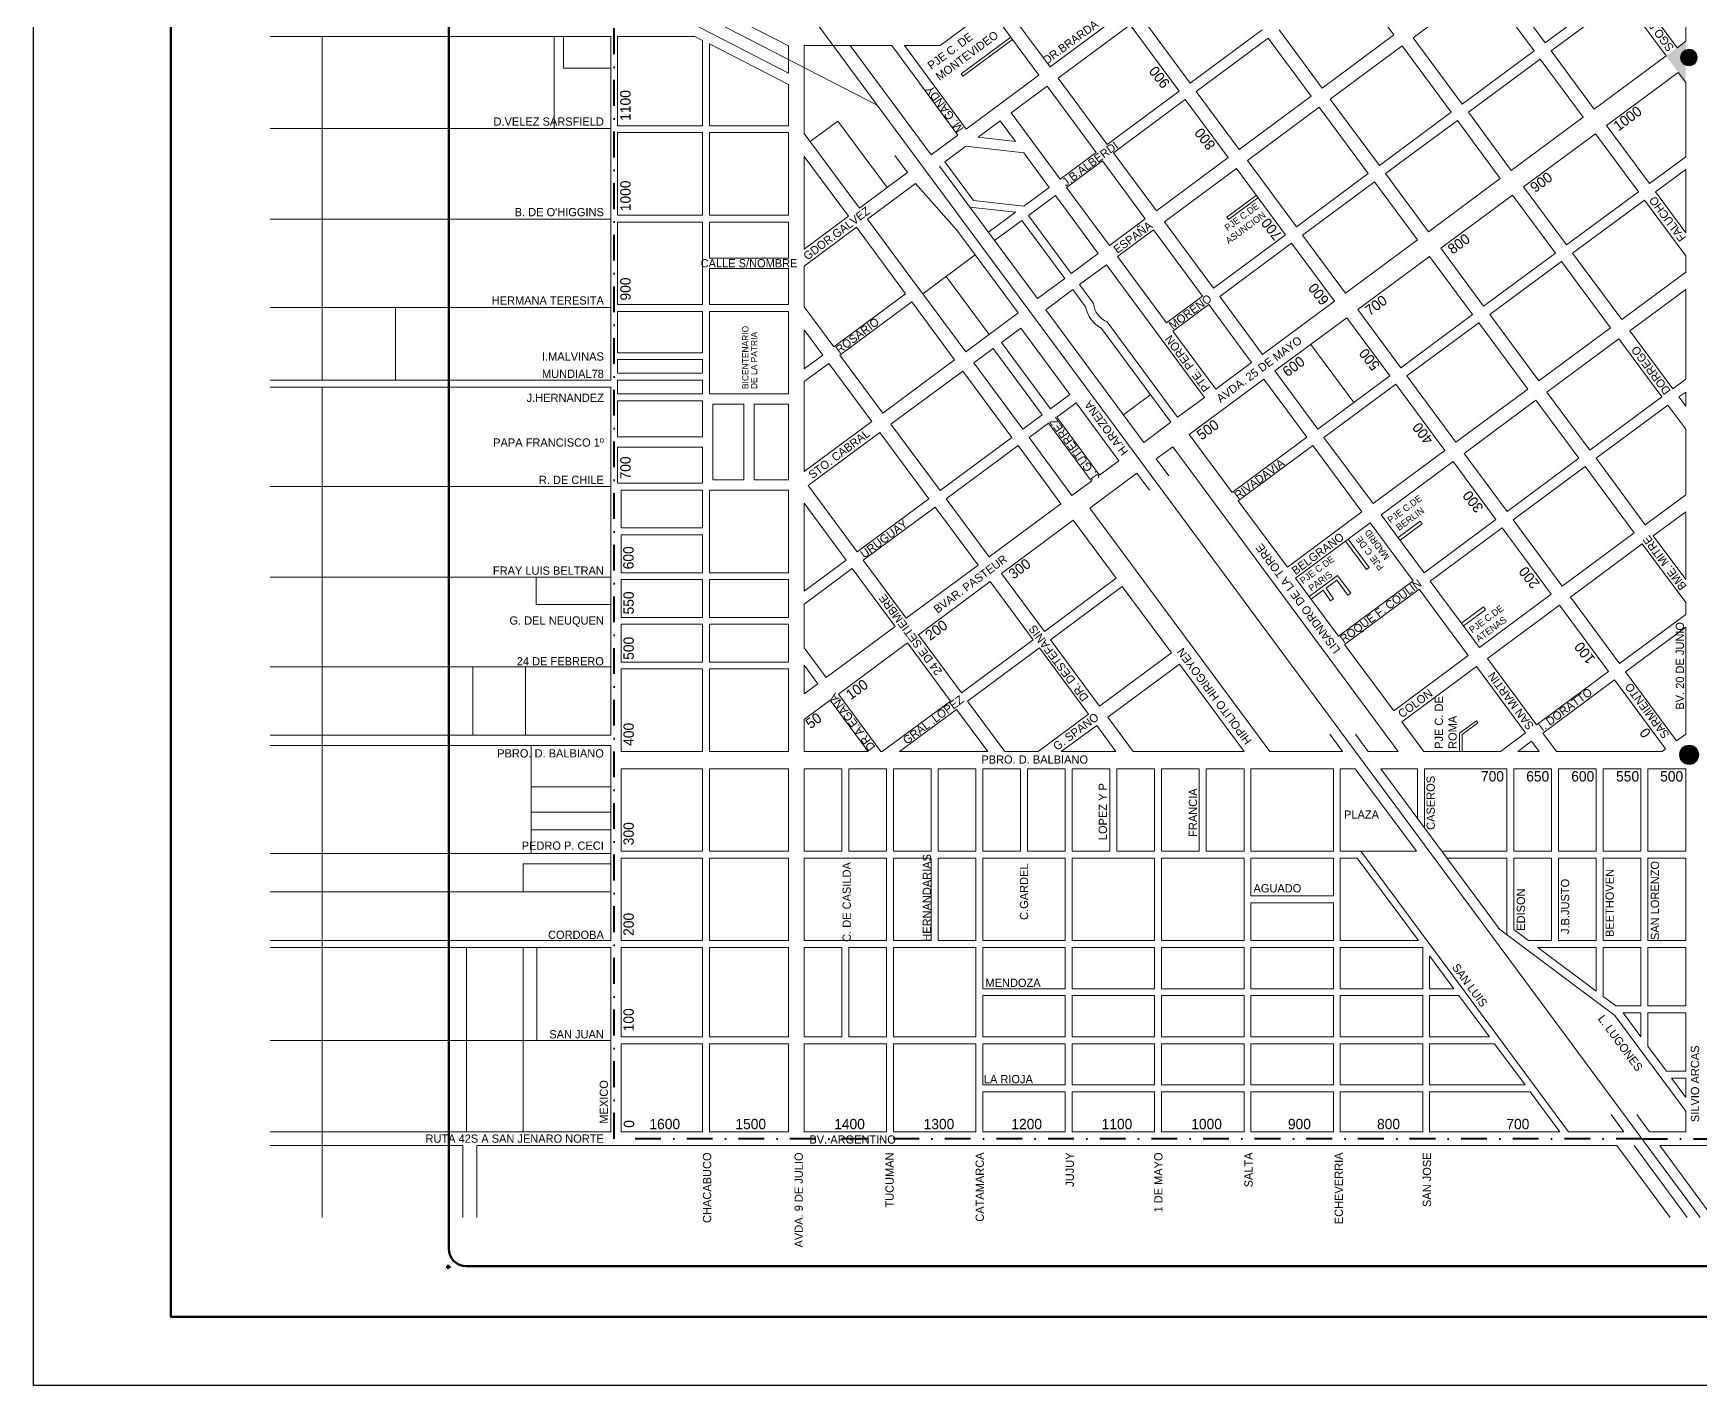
# Model space of a CAD drawing. Extents: x -88 to 6599, y -788 to 3582.
# Drawn here: x -88 to 2337, y -788 to 1178 of the extents above; entities that cross this region are included whole.
import ezdxf
from ezdxf.enums import TextEntityAlignment as Align

# ---------------------------------------------------------------- set-up
doc = ezdxf.new("R2010")
doc.units = 0
doc.header["$LTSCALE"] = 15
doc.header["$MEASUREMENT"] = 0
doc.header["$PDMODE"] = 2
doc.header["$PDSIZE"] = 3
doc.linetypes.add('DASHDOT', pattern=[1, 0.5, -0.25, 0, -0.25])
for name, color, linetype, lineweight in [('Calles Altura', 5, 'CONTINUOUS', 5), ('Calles Nombres', 7, 'CONTINUOUS', 5), ('Ferrocarril', 2, 'TRACKS', 9), ('Limite PLANTA URBANA', 4, 'DASHDOT', 40), ('MANZANAS para imprimir', 7, 'CONTINUOUS', 20), ('ROTULO', 7, 'CONTINUOUS', 60)]:
    doc.layers.add(name, color=color, linetype=linetype, lineweight=lineweight)
doc.styles.add('TEXTO', font='Abel-Regular.ttf')
doc.linetypes.add('TRACKS', pattern='A,0.15,[130,ltypeshp.shx,S=0.25,R=0,X=0,Y=0],0.15', length=0.3)

msp = doc.modelspace()

# ---------------------------------------------------------------- hatches: boundary and pattern name
at = {"layer": 'MANZANAS para imprimir'}
h = msp.add_hatch(color=0, dxfattribs=at)
edge = h.paths.add_edge_path(flags=17)
edge.add_arc((2319.9, 1142.6), 12, 0, 360)
edge = h.paths.add_edge_path()
edge.add_line((2315.2, 1166.3), (2315.2, 1153.7))
edge.add_line((2286.6, 1145.1), (2315.2, 1166.3))
edge.add_line((2315.2, 1106.5), (2286.6, 1145.1))
edge.add_line((2315.2, 1131.5), (2315.2, 1106.5))
edge.add_arc((2319.9, 1142.6), 12, 0, 360)
h = msp.add_hatch(color=0, dxfattribs=at)
h.paths.add_polyline_path([(2327.7, 1151.8, 0.09327), (2323.8, 1154), (2307.9, 1142.2, 0.626778), (2327.7, 1133.4)])
h.paths.add_polyline_path([(2323.8, 1154, 0.515125), (2307.9, 1142.6, 0.008799), (2307.9, 1142.2)])
h.paths.add_polyline_path([(2327.7, 1151.8), (2327.7, 1133.4, 0.220181), (2331.9, 1142.6, 0.220181)])
h = msp.add_hatch(color=0, dxfattribs=at)
h.paths.add_polyline_path([(2327.7, 121.1), (2327.7, 140.6, 0.591501), (2306.2, 128.8, 0.145882), (2308.5, 121.1)])
h.paths.add_polyline_path([(2334.2, 128.8, 0.256676), (2327.7, 140.6), (2327.7, 121.1), (2308.5, 121.1, 0.745381)])

# ---------------------------------------------------------------- linework, layer by layer
at = {"layer": 'Ferrocarril'}
for p, q in [((256.4, 2271), (1139.3, 1073.5)), ((1139.3, 1073.5), (264.4, 1523.5)), ((1139.3, 1073.5), (2336.2, -544))]:
    msp.add_line(p, q, dxfattribs=at)
at = {"layer": 'Limite PLANTA URBANA', "ltscale": 5}
for p, q in [((756.7, -429.4), (756.7, 1270.3)), ((2251.5, -429.4), (756.7, -429.4)), ((2251.5, -429.4), (2972.6, -429.4))]:
    msp.add_line(p, q, dxfattribs=at)
at = {"layer": 'MANZANAS para imprimir', "color": 0}
for p, q in [((1010.4, 1159.5), (256.4, 1547.2)), ((1010.4, 1120.1), (256.4, 1507.9)), ((2315.2, 1166.3), (2315.2, 1296.9)), ((1890.9, 1175.7), (1828.4, 1260.1)), ((1918.9, 1171.5), (2023.3, 1248.8)), ((2094.7, 1152.3), (2023.3, 1248.8)), ((2110.8, 1164.2), (2039.4, 1260.7)), ((2110.8, 1164.2), (2215.3, 1241.6)), ((2302.7, 1157), (2240.3, 1241.4)), ((1231, 1160), (1303.2, 1213.5)), ((1374.6, 1117), (1303.2, 1213.5)), ((1390.7, 1128.9), (1319.3, 1225.3)), ((2119.7, 1152.2), (2224.2, 1229.5)), ((2286.6, 1145.1), (2224.2, 1229.5)), ((1390.7, 1128.9), (1495.1, 1206.2)), ((1402.6, 1112.8), (1507, 1190.1)), ((1578.4, 1093.7), (1507, 1190.1)), ((1594.5, 1105.6), (1523.1, 1202)), ((751.7, 1173.4), (256.4, 1173.4)), ((331.8, 673.5), (331.8, 1173.4)), ((683, 1127.3), (683, 1173.4)), ((751.7, 673.5), (751.7, 1173.4)), ((874, 1173.4), (761.7, 1173.4)), ((761.7, 1043.5), (761.7, 1173.4)), ((885.4, 1167.6), (874, 1173.4)), ((885.4, 1167.6), (885.4, 1043.5)), ((1261.2, 1119), (1333.5, 1172.5)), ((1263.9, 1115.5), (1336.1, 1169)), ((1594.5, 1105.6), (1699, 1182.9)), ((1603.4, 1093.5), (1707.9, 1170.8)), ((1770.3, 1086.5), (1707.9, 1170.8)), ((1786.4, 1098.3), (1724, 1182.7)), ((1786.4, 1098.3), (1890.9, 1175.7)), ((1990.2, 1075), (1918.9, 1171.5)), ((2302.7, 1157), (2315.2, 1166.3)), ((1010.4, 1103.3), (895.4, 1162.4)), ((895.4, 1162.4), (895.4, 1043.5)), ((1010.4, 1159.5), (1010.4, 1120.1)), ((1032.9, 1160), (1160.4, 1160)), ((1032.9, 1160), (1032.9, 1032.4)), ((1217.9, 1001), (1100.2, 1160)), ((1160.4, 1160), (1256.7, 1029.8)), ((1179, 1160), (1268.8, 1038.7)), ((1179, 1160), (1231, 1160)), ((1798.3, 1082.3), (1902.8, 1159.6)), ((1974.1, 1063.1), (1902.8, 1159.6)), ((1990.2, 1075), (2094.7, 1152.3)), ((1999.1, 1063), (2103.6, 1140.3)), ((2166.1, 1055.9), (2103.6, 1140.3)), ((2182.1, 1067.8), (2119.7, 1152.2)), ((2182.1, 1067.8), (2286.6, 1145.1)), ((751.7, 1127.3), (683, 1127.3)), ((1268.8, 1038.7), (1374.6, 1117)), ((2200, 1043.7), (2304.5, 1121)), ((2315.2, 1106.5), (2304.5, 1121)), ((1010.4, 1103.3), (1010.4, 1043.5)), ((1334.2, 1062.3), (1386.5, 1100.9)), ((1457.8, 1004.5), (1386.5, 1100.9)), ((1473.9, 1016.4), (1402.6, 1112.8)), ((1473.9, 1016.4), (1578.4, 1093.7)), ((1665.8, 1009.1), (1603.4, 1093.5)), ((2315.2, 998.3), (2315.2, 1106.5)), ((1482.8, 1004.3), (1587.3, 1081.6)), ((1649.8, 997.2), (1587.3, 1081.6)), ((1665.8, 1009.1), (1770.3, 1086.5)), ((1677.7, 993.1), (1782.2, 1070.4)), ((1853.6, 973.9), (1782.2, 1070.4)), ((1869.7, 985.8), (1798.3, 1082.3)), ((885.4, 1043.5), (761.7, 1043.5)), ((1010.4, 1043.5), (895.4, 1043.5)), ((1041.8, 1020.4), (1082, 1050.1)), ((1153.6, 953.5), (1082, 1050.1)), ((1286.1, 1026.7), (1318.2, 1050.4)), ((1286.1, 1026.7), (1318.2, 1050.4)), ((1340.2, 1020.6), (1318.2, 1050.4)), ((1405.6, 965.8), (1334.2, 1062.3)), ((1869.7, 985.8), (1974.1, 1063.1)), ((1878.6, 973.8), (1983.1, 1051.1)), ((2045.5, 966.7), (1983.1, 1051.1)), ((2061.6, 978.6), (1999.1, 1063)), ((2061.6, 978.6), (2166.1, 1055.9)), ((2262.4, 959.3), (2200, 1043.7)), ((2262.4, 959.3), (2200, 1043.7)), ((751.7, 1039.3), (256.4, 1039.3)), ((885.4, 1033.5), (761.7, 1033.5)), ((761.7, 913.5), (761.7, 1033.5)), ((885.4, 1033.5), (885.4, 913.5)), ((1010.4, 1033.5), (895.4, 1033.5)), ((895.4, 1033.5), (895.4, 913.5)), ((1010.4, 1033.5), (1010.4, 913.5)), ((1113.4, 923.7), (1032.9, 1032.4)), ((1032.9, 1032.4), (1041.8, 1020.4)), ((1217.9, 1001), (1256.7, 1029.8)), ((1217.9, 1001), (1256.7, 1029.8)), ((1286.1, 1026.7), (1340.2, 1020.6)), ((2079.4, 954.5), (2183.9, 1031.8)), ((2246.4, 947.4), (2183.9, 1031.8)), ((1097.3, 911.8), (1032.9, 998.8)), ((1032.9, 998.8), (1032.9, 864.2)), ((1183.2, 975.4), (1164.8, 1000.2)), ((1237.8, 990.9), (1268.4, 1013.6)), ((1237.8, 990.9), (1268.4, 1013.6)), ((1268.4, 1013.6), (1352.4, 1004.2)), ((1389.5, 953.9), (1352.4, 1004.2)), ((1405.6, 965.8), (1457.8, 1004.5)), ((1545.3, 919.9), (1482.8, 1004.3)), ((1545.3, 919.9), (1649.8, 997.2)), ((2262.4, 959.3), (2315.2, 998.3)), ((1153.6, 953.5), (1183.2, 975.4)), ((1372.5, 792.1), (1229.9, 984.7)), ((1279.4, 934.6), (1237.8, 990.9)), ((1414.5, 953.8), (1466.8, 992.4)), ((1529.2, 908), (1466.8, 992.4)), ((1557.2, 903.9), (1661.7, 981.2)), ((1733, 884.7), (1661.7, 981.2)), ((1749.1, 896.6), (1677.7, 993.1)), ((1749.1, 896.6), (1853.6, 973.9)), ((1941, 889.4), (1878.6, 973.8)), ((2271.4, 947.2), (2315.2, 979.7)), ((2315.2, 979.7), (2315.2, 888)), ((1113.4, 923.7), (1153.6, 953.5)), ((1125.3, 907.6), (1195, 959.3)), ((1195, 959.3), (1255.1, 891.8)), ((1352.4, 926.5), (1389.5, 953.9)), ((1477, 869.4), (1414.5, 953.8)), ((1758, 884.6), (1862.5, 961.9)), ((1925, 877.5), (1862.5, 961.9)), ((1941, 889.4), (2045.5, 966.7)), ((2141.9, 870.1), (2079.4, 954.5)), ((2141.9, 870.1), (2246.4, 947.4)), ((2315.2, 888), (2271.4, 947.2)), ((1274, 925.2), (1340.6, 917.7)), ((1279.4, 934.6), (1352.4, 926.5)), ((1359.2, 912.8), (1398.5, 941.9)), ((1460.9, 857.5), (1398.5, 941.9)), ((1647.7, 910.5), (1690.5, 942.2)), ((1650.4, 907), (1693.1, 938.6)), ((1958.9, 865.3), (2063.4, 942.6)), ((2125.8, 858.2), (2063.4, 942.6)), ((2150.8, 858), (2255.3, 935.3)), ((2315.2, 854.4), (2255.3, 935.3)), ((885.4, 913.5), (761.7, 913.5)), ((885.4, 903.5), (761.7, 903.5)), ((761.7, 903.5), (761.7, 783.5)), ((885.4, 903.5), (885.4, 783.5)), ((1010.4, 913.5), (895.4, 913.5)), ((1010.4, 903.5), (895.4, 903.5)), ((895.4, 903.5), (895.4, 851)), ((1010.4, 903.5), (1010.4, 851)), ((1032.9, 864.2), (1097.3, 911.8)), ((1196.6, 811.2), (1125.3, 907.6)), ((1301.1, 888.5), (1340.6, 917.7)), ((1310, 876.5), (1349.5, 905.7)), ((1310, 876.5), (1349.5, 905.7)), ((1349.5, 905.7), (1412, 821.3)), ((1359.2, 912.8), (1421.6, 828.4)), ((1477, 869.4), (1529.2, 908)), ((1628.5, 807.4), (1557.2, 903.9)), ((1647.7, 910.5), (1650.4, 907)), ((1032.9, 839.3), (1109.2, 895.8)), ((1180.6, 799.3), (1109.2, 895.8)), ((1281.9, 855.6), (1255.1, 891.8)), ((1488.9, 853.3), (1541.1, 892)), ((1612.5, 795.5), (1541.1, 892)), ((1628.5, 807.4), (1733, 884.7)), ((1820.5, 800.2), (1758, 884.6)), ((1820.5, 800.2), (1925, 877.5)), ((1205.6, 799.1), (1281.9, 855.6)), ((1344.4, 771.3), (1281.9, 855.6)), ((1421.6, 828.4), (1460.9, 857.5)), ((1560.2, 756.9), (1488.9, 853.3)), ((1637.5, 795.4), (1742, 872.7)), ((1804.4, 788.3), (1742, 872.7)), ((1838.3, 776.1), (1942.8, 853.4)), ((2005.2, 769), (1942.8, 853.4)), ((2021.3, 780.9), (1958.9, 865.3)), ((2021.3, 780.9), (2125.8, 858.2)), ((2222.2, 761.6), (2150.8, 858)), ((2315.2, 854.4), (2315.2, 830.4)), ((895.4, 836), (895.4, 783.5)), ((1010.4, 836), (1010.4, 783.5)), ((1032.9, 839.3), (1032.9, 780.3)), ((1433.5, 812.4), (1472.8, 841.4)), ((1615.5, 648.5), (1472.8, 841.4)), ((2030.2, 768.8), (2134.7, 846.1)), ((2206.1, 749.7), (2134.7, 846.1)), ((2222.2, 761.6), (2315.2, 830.4)), ((1196.6, 811.2), (1205.6, 799.1)), ((1302.2, 740), (1239.7, 824.4)), ((1372.5, 792.1), (1412, 821.3)), ((1372.5, 792.1), (1412, 821.3)), ((1384.4, 776), (1423.9, 805.2)), ((1423.9, 805.2), (1442.4, 780.2)), ((1433.5, 812.4), (1453.8, 784.9)), ((2234.1, 745.5), (2315.2, 805.6)), ((2315.2, 805.6), (2315.2, 675)), ((751.7, 779), (256.4, 779)), ((438.6, 779), (438.6, 673.5)), ((885.4, 783.5), (761.7, 783.5)), ((1010.4, 783.5), (895.4, 783.5)), ((1076.1, 722), (1032.9, 780.3)), ((1076.1, 722), (1180.6, 799.3)), ((1085, 709.9), (1189.5, 787.2)), ((1251.9, 702.9), (1189.5, 787.2)), ((1268, 714.8), (1205.6, 799.1)), ((1560.2, 756.9), (1612.5, 795.5)), ((1569.2, 744.8), (1621.4, 783.5)), ((1683.8, 699.1), (1621.4, 783.5)), ((1699.9, 711), (1637.5, 795.4)), ((1699.9, 711), (1804.4, 788.3)), ((1900.8, 691.7), (1838.3, 776.1)), ((885.4, 773.5), (761.7, 773.5)), ((761.7, 713.5), (761.7, 773.5)), ((885.4, 773.5), (885.4, 713.5)), ((1010.4, 773.5), (895.4, 773.5)), ((895.4, 773.5), (895.4, 653.5)), ((1010.4, 773.5), (1010.4, 653.5)), ((1268, 714.8), (1344.4, 771.3)), ((1527.1, 583.1), (1384.4, 776)), ((1473.6, 758.2), (1576.3, 619.5)), ((1717.8, 686.9), (1822.2, 764.2)), ((1884.7, 679.8), (1822.2, 764.2)), ((1900.8, 691.7), (2005.2, 769)), ((1909.7, 679.6), (2014.2, 756.9)), ((2085.5, 660.5), (2014.2, 756.9)), ((2101.6, 672.4), (2030.2, 768.8)), ((1060, 710.1), (1032.9, 746.7)), ((1032.9, 746.7), (1032.9, 690.1)), ((1320.1, 728.4), (1348.2, 749.2)), ((1391.5, 632), (1320.1, 728.4)), ((1419.6, 652.8), (1348.2, 749.2)), ((1465.7, 748.7), (1566.6, 612.3)), ((1631.6, 660.4), (1569.2, 744.8)), ((2101.6, 672.4), (2206.1, 749.7)), ((2113.5, 656.3), (2218, 733.6)), ((2280.4, 649.2), (2218, 733.6)), ((2296.5, 661.1), (2234.1, 745.5)), ((885.4, 713.5), (761.7, 713.5)), ((885.4, 703.5), (761.7, 703.5)), ((761.7, 683.5), (761.7, 703.5)), ((885.4, 703.5), (885.4, 683.5)), ((1032.9, 690.1), (1060, 710.1)), ((1147.4, 625.5), (1085, 709.9)), ((1279.9, 698.7), (1308, 719.5)), ((1379.4, 623), (1308, 719.5)), ((885.4, 683.5), (761.7, 683.5)), ((1032.9, 671.4), (1068.9, 698)), ((1131.4, 613.6), (1068.9, 698)), ((1147.4, 625.5), (1251.9, 702.9)), ((1159.3, 609.5), (1263.8, 686.8)), ((1335.2, 590.3), (1263.8, 686.8)), ((1351.3, 602.2), (1279.9, 698.7)), ((1631.6, 660.4), (1683.8, 699.1)), ((1780.2, 602.5), (1717.8, 686.9)), ((1780.2, 602.5), (1884.7, 679.8)), ((1981, 583.2), (1909.7, 679.6)), ((751.7, 673.5), (256.4, 673.5)), ((751.7, 663.5), (256.4, 663.5)), ((331.8, -544), (331.8, 663.5)), ((751.7, 157.4), (751.7, 663.5)), ((761.7, 653.5), (761.7, 673.5)), ((885.4, 673.5), (761.7, 673.5)), ((885.4, 673.5), (885.4, 653.5)), ((1032.9, 671.4), (1032.9, 540.8)), ((1593.2, 594.7), (1701.7, 675)), ((1764.1, 590.6), (1701.7, 675)), ((1789.1, 590.4), (1893.6, 667.7)), ((1965, 571.3), (1893.6, 667.7)), ((1981, 583.2), (2085.5, 660.5)), ((2175.9, 571.9), (2113.5, 656.3)), ((2296.5, 661.1), (2315.2, 675)), ((2305.4, 649.1), (2315.2, 656.3)), ((2315.2, 656.3), (2315.2, 635.8)), ((885.4, 653.5), (761.7, 653.5)), ((885.4, 643.5), (761.7, 643.5)), ((761.7, 591), (761.7, 643.5)), ((885.4, 643.5), (885.4, 591)), ((1010.4, 653.5), (895.4, 653.5)), ((900.4, 638.5), (900.4, 528.6)), ((945.4, 638.5), (900.4, 638.5)), ((1010.4, 638.5), (960.4, 638.5)), ((1010.4, 638.5), (1010.4, 528.6)), ((1391.5, 632), (1419.6, 652.8)), ((1400.4, 619.9), (1428.5, 640.7)), ((1490.9, 556.3), (1428.5, 640.7)), ((1576.3, 619.5), (1615.5, 648.5)), ((1992.9, 567.1), (2097.4, 644.4)), ((2159.9, 560), (2097.4, 644.4)), ((2175.9, 571.9), (2280.4, 649.2)), ((2184.9, 559.9), (2289.4, 637.2)), ((2315.2, 602.2), (2289.4, 637.2)), ((2315.2, 635.8), (2305.4, 649.1)), ((1032.9, 540.8), (1131.4, 613.6)), ((1230.7, 513), (1159.3, 609.5)), ((1351.3, 602.2), (1379.4, 623)), ((1360.2, 590.2), (1388.3, 611)), ((1450.8, 526.6), (1388.3, 611)), ((1462.8, 535.5), (1400.4, 619.9)), ((1527.1, 583.1), (1566.6, 612.3)), ((1038.8, 520.3), (1143.3, 597.6)), ((1214.6, 501.1), (1143.3, 597.6)), ((1230.7, 513), (1335.2, 590.3)), ((1422.6, 505.8), (1360.2, 590.2)), ((1655.6, 510.3), (1593.2, 594.7)), ((1655.6, 510.3), (1764.1, 590.6)), ((1860.5, 494), (1789.1, 590.4)), ((2315.2, 602.2), (2315.2, 507)), ((761.7, 523.6), (761.7, 576)), ((885.4, 576), (885.4, 523.6)), ((1239.6, 501), (1344.1, 578.3)), ((1406.6, 493.9), (1344.1, 578.3)), ((1545, 559), (1569.1, 576.8)), ((1545, 559), (1563.3, 534.2)), ((1897, 133.6), (1569.1, 576.8)), ((1664.5, 498.2), (1773.1, 578.5)), ((1844.4, 482.1), (1773.1, 578.5)), ((1860.5, 494), (1965, 571.3)), ((2055.4, 482.7), (1992.9, 567.1)), ((2055.4, 482.7), (2159.9, 560)), ((2256.2, 463.4), (2184.9, 559.9)), ((1448.5, 487.6), (1516.8, 538.2)), ((1462.8, 535.5), (1490.9, 556.3)), ((1516.8, 538.2), (1535.2, 513.4)), ((1872.4, 477.9), (1976.9, 555.2)), ((2039.3, 470.8), (1976.9, 555.2)), ((2064.3, 470.6), (2168.8, 548)), ((2240.2, 451.5), (2168.8, 548)), ((885.4, 523.6), (761.7, 523.6)), ((885.4, 513.6), (766.7, 513.6)), ((766.7, 458.6), (766.7, 513.6)), ((885.4, 513.6), (885.4, 458.6)), ((1010.4, 513.6), (895.4, 513.6)), ((895.4, 513.6), (895.4, 393.6)), ((945.4, 528.6), (900.4, 528.6)), ((1010.4, 528.6), (960.4, 528.6)), ((1010.4, 513.6), (1010.4, 393.6)), ((1110.1, 423.8), (1038.8, 520.3)), ((1422.6, 505.8), (1450.8, 526.6)), ((1094.1, 411.9), (1032.9, 494.6)), ((1032.9, 494.6), (1032.9, 366.7)), ((1110.1, 423.8), (1214.6, 501.1)), ((1119.1, 411.8), (1223.6, 489.1)), ((1286, 404.7), (1223.6, 489.1)), ((1302.1, 416.6), (1239.6, 501)), ((1302.1, 416.6), (1406.6, 493.9)), ((1710.5, 133.6), (1448.5, 487.6)), ((1735.9, 401.8), (1664.5, 498.2)), ((2256.2, 463.4), (2315.2, 507)), ((1319.9, 392.5), (1424.4, 469.8)), ((1486.8, 385.4), (1424.4, 469.8)), ((1735.9, 401.8), (1844.4, 482.1)), ((1747.8, 385.7), (1856.3, 466)), ((1856.3, 466), (1918.8, 381.6)), ((1872.4, 477.9), (1934.8, 393.5)), ((1928.8, 468.5), (1896.9, 444.8)), ((1931.8, 464.4), (1899.8, 440.8)), ((1928.8, 468.5), (1931.8, 464.4)), ((1934.8, 393.5), (2039.3, 470.8)), ((2135.7, 374.2), (2064.3, 470.6)), ((2268.1, 447.3), (2315.2, 482.2)), ((2315.2, 482.2), (2315.2, 383.7)), ((766.7, 393.6), (766.7, 448.6)), ((885.4, 448.6), (885.4, 393.6)), ((1851, 398.1), (1820.5, 439.5)), ((1855, 401.1), (1824.5, 442.4)), ((1943.8, 381.4), (2048.2, 458.8)), ((2119.6, 362.3), (2048.2, 458.8)), ((2135.7, 374.2), (2240.2, 451.5)), ((2315.2, 383.7), (2268.1, 447.3)), ((2147.6, 358.1), (2252.1, 435.4)), ((2315.2, 350.1), (2252.1, 435.4)), ((885.4, 393.6), (766.7, 393.6)), ((1010.4, 393.6), (895.4, 393.6)), ((1032.9, 366.7), (1094.1, 411.9)), ((1032.9, 348), (1103, 399.9)), ((1165.4, 315.5), (1103, 399.9)), ((1181.5, 327.4), (1119.1, 411.8)), ((1181.5, 327.4), (1286, 404.7)), ((1382.4, 308.1), (1319.9, 392.5)), ((1808.9, 389.6), (1767.5, 359.1)), ((751.7, 387.2), (256.4, 387.2)), ((643.3, 387.2), (643.3, 347.4)), ((885.4, 383.6), (766.7, 383.6)), ((766.7, 328.6), (766.7, 383.6)), ((885.4, 383.6), (885.4, 328.6)), ((1010.4, 383.6), (895.4, 383.6)), ((895.4, 383.6), (895.4, 328.6)), ((1010.4, 383.6), (1010.4, 328.6)), ((1199.4, 303.3), (1303.8, 380.6)), ((1366.3, 296.2), (1303.8, 380.6)), ((1382.4, 308.1), (1486.8, 385.4)), ((1391.3, 296), (1495.8, 373.3)), ((1567.1, 276.9), (1495.8, 373.3)), ((1810.3, 301.3), (1747.8, 385.7)), ((1788.1, 368.1), (1770.5, 355)), ((1788.1, 368.1), (1798.7, 352.7)), ((1807.8, 382.6), (1792.1, 371)), ((1792.1, 371), (1802.8, 355.6)), ((1807.8, 382.6), (1824, 360.8)), ((1810.3, 301.3), (1918.8, 381.6)), ((1811.8, 385.6), (1828, 363.8)), ((1819.2, 289.3), (1927.7, 369.5)), ((1824, 360.8), (1828, 363.8)), ((1927.7, 369.5), (1999, 273.1)), ((1943.8, 381.4), (2015.1, 285)), ((643.3, 347.4), (751.7, 347.4)), ((1032.9, 348), (1032.9, 284.5)), ((1798.7, 352.7), (1802.8, 355.6)), ((2021, 343.9), (1989.1, 320.2)), ((2024, 339.8), (1992, 316.2)), ((2015.1, 285), (2119.6, 362.3)), ((2021, 343.9), (2024, 339.8)), ((2027, 268.9), (2131.5, 346.2)), ((2202.9, 249.8), (2131.5, 346.2)), ((2218.9, 261.7), (2147.6, 358.1)), ((2315.2, 350.1), (2315.2, 332.9)), ((885.4, 328.6), (766.7, 328.6)), ((766.7, 263.6), (766.7, 318.6)), ((885.4, 318.6), (766.7, 318.6)), ((885.4, 318.6), (885.4, 263.6)), ((1010.4, 328.6), (895.4, 328.6)), ((1010.4, 318.6), (895.4, 318.6)), ((895.4, 318.6), (895.4, 263.6)), ((1010.4, 318.6), (1010.4, 263.6)), ((1065, 241.1), (1165.4, 315.5)), ((2218.9, 261.7), (2315.2, 332.9)), ((1082.8, 217), (1183.3, 291.4)), ((1245.7, 207), (1183.3, 291.4)), ((1261.8, 218.9), (1199.4, 303.3)), ((1261.8, 218.9), (1366.3, 296.2)), ((1462.6, 199.6), (1391.3, 296)), ((2227.9, 249.6), (2315.2, 314.3)), ((2315.2, 314.3), (2315.2, 159)), ((1065, 241.1), (1032.9, 284.5)), ((1270.7, 206.8), (1375.2, 284.1)), ((1446.6, 187.7), (1375.2, 284.1)), ((1462.6, 199.6), (1567.1, 276.9)), ((1890.5, 192.8), (1819.2, 289.3)), ((1890.5, 192.8), (1999, 273.1)), ((2027, 268.9), (2098.4, 172.5)), ((751.7, 256.7), (256.4, 256.7)), ((551.1, 256.7), (551.1, 157.4)), ((627.7, 256.7), (627.7, 157.4)), ((885.4, 263.6), (766.7, 263.6)), ((885.4, 253.6), (766.7, 253.6)), ((766.7, 133.6), (766.7, 253.6)), ((885.4, 253.6), (885.4, 133.6)), ((1010.4, 263.6), (895.4, 263.6)), ((1010.4, 253.6), (895.4, 253.6)), ((895.4, 253.6), (895.4, 133.6)), ((1010.4, 253.6), (1010.4, 133.6)), ((1052.9, 232.2), (1032.9, 259.2)), ((1032.9, 259.2), (1032.9, 217.4)), ((1474.5, 183.5), (1579, 260.8)), ((1673.1, 133.6), (1579, 260.8)), ((1902.4, 176.7), (2010.9, 257)), ((2010.9, 257), (2082.3, 160.6)), ((2098.4, 172.5), (2202.9, 249.8)), ((2227.9, 249.6), (2302.1, 149.3)), ((1032.9, 217.4), (1052.9, 232.2)), ((2107.3, 160.4), (2211.8, 237.7)), ((2286, 137.4), (2211.8, 237.7)), ((1032.9, 180.1), (1070.8, 208.1)), ((1125.9, 133.6), (1070.8, 208.1)), ((1144.5, 133.6), (1082.8, 217)), ((1146.6, 133.6), (1245.7, 207)), ((1171.8, 133.6), (1254.6, 194.9)), ((1300, 133.6), (1254.6, 194.9)), ((1324.9, 133.6), (1270.7, 206.8)), ((1032.9, 180.1), (1032.9, 133.6)), ((1373.5, 133.6), (1446.6, 187.7)), ((1407.1, 133.6), (1458.5, 171.6)), ((1486.6, 133.6), (1458.5, 171.6)), ((1511.5, 133.6), (1474.5, 183.5)), ((1934.3, 133.6), (1902.4, 176.7)), ((1986.2, 160.1), (2010.8, 178.3)), ((1989.9, 158.5), (2012.9, 175.5)), ((751.7, 157.4), (256.4, 157.4)), ((1816.2, 133.6), (1797.7, 158.6)), ((1853.5, 133.6), (1835, 158.6)), ((1986.2, 133.6), (1986.2, 160.1)), ((1989.9, 158.5), (1989.9, 133.6)), ((2045.9, 133.6), (2082.3, 160.6)), ((2071.1, 133.6), (2091.2, 148.5)), ((2091.2, 148.5), (2102.3, 133.6)), ((2107.3, 160.4), (2127.1, 133.6)), ((2302.1, 149.3), (2315.2, 159)), ((751.7, 142.4), (256.4, 142.4)), ((635.8, 142.4), (635.8, -14.9)), ((751.7, -141.3), (751.7, 142.4)), ((885.4, 133.6), (766.7, 133.6)), ((1010.4, 133.6), (895.4, 133.6)), ((1125.9, 133.6), (1032.9, 133.6)), ((1146.6, 133.6), (1144.5, 133.6)), ((1300, 133.6), (1171.8, 133.6)), ((1373.5, 133.6), (1324.9, 133.6)), ((1486.6, 133.6), (1407.1, 133.6)), ((1673.1, 133.6), (1511.5, 133.6)), ((1816.2, 133.6), (1710.5, 133.6)), ((1897, 133.6), (1853.5, 133.6)), ((2045.9, 133.6), (1934.3, 133.6)), ((2102.3, 133.6), (2071.1, 133.6)), ((2280.9, 133.6), (2127.1, 133.6)), ((2280.9, 133.6), (2286, 137.4)), ((885.4, 108.6), (766.7, 108.6)), ((766.7, -11.4), (766.7, 108.6)), ((885.4, 108.6), (885.4, -11.4)), ((1010.4, 108.6), (895.4, 108.6)), ((895.4, 108.6), (895.4, -11.4)), ((1010.4, 108.6), (1010.4, -11.4)), ((1032.9, 108.6), (1032.9, -11.4)), ((1087.9, 108.6), (1032.9, 108.6)), ((1087.9, 108.6), (1087.9, -11.4)), ((1097.9, 108.6), (1097.9, -11.4)), ((1152.9, 108.6), (1097.9, 108.6)), ((1152.9, 108.6), (1152.9, -11.4)), ((1162.9, 108.6), (1162.9, -11.4)), ((1217.9, 108.6), (1162.9, 108.6)), ((1217.9, 108.6), (1217.9, -11.4)), ((1227.9, 108.6), (1227.9, -11.4)), ((1282.9, 108.6), (1227.9, 108.6)), ((1282.9, 108.6), (1282.9, -11.4)), ((1292.9, 108.6), (1292.9, -11.4)), ((1347.9, 108.6), (1292.9, 108.6)), ((1347.9, 108.6), (1347.9, -11.4)), ((1357.9, 108.6), (1357.9, -11.4)), ((1412.9, 108.6), (1357.9, 108.6)), ((1412.9, 108.6), (1412.9, -11.4)), ((1422.9, 108.6), (1422.9, -11.4)), ((1477.8, 108.6), (1422.9, 108.6)), ((1477.8, 108.6), (1477.8, -11.4)), ((1487.8, 108.6), (1487.8, -11.4)), ((1542.8, 108.6), (1487.8, 108.6)), ((1542.8, 108.6), (1542.8, -11.4)), ((1552.8, 108.6), (1552.8, -11.4)), ((1607.8, 108.6), (1552.8, 108.6)), ((1607.8, 108.6), (1607.8, -11.4)), ((1617.8, 108.6), (1617.8, -11.4)), ((1672.8, 108.6), (1617.8, 108.6)), ((1672.8, 108.6), (1672.8, -11.4)), ((1682.8, 108.6), (1682.8, -11.4)), ((1802.8, 108.6), (1682.8, 108.6)), ((1802.8, 108.6), (1802.8, -11.4)), ((1812.8, 108.6), (1812.8, -11.4)), ((1834.7, 108.6), (1812.8, 108.6)), ((1834.7, 108.6), (1923.5, -11.4)), ((1872, 108.6), (2044.6, -124.7)), ((1925.3, 108.6), (1872, 108.6)), ((1925.3, 108.6), (1925.3, 36.6)), ((1935.3, 108.6), (1935.3, 23.1)), ((2055.2, 108.6), (1935.3, 108.6)), ((2055.2, 108.6), (2055.2, -11.4)), ((2065.2, 108.6), (2065.2, -11.4)), ((2120.2, 108.6), (2065.2, 108.6)), ((2120.2, 108.6), (2120.2, -11.4)), ((2130.2, 108.6), (2130.2, -11.4)), ((2185.2, 108.6), (2130.2, 108.6)), ((2185.2, 108.6), (2185.2, -11.4)), ((2195.2, 108.6), (2195.2, -11.4)), ((2250.2, 108.6), (2195.2, 108.6)), ((2250.2, 108.6), (2250.2, -11.4)), ((2315.2, 108.6), (2260.2, 108.6)), ((2260.2, 108.6), (2260.2, -11.4)), ((2315.2, 108.6), (2315.2, -11.4)), ((751.7, 82.3), (635.8, 82.3)), ((635.8, 45.3), (751.7, 45.3)), ((635.8, 19.9), (751.7, 19.9)), ((751.7, -14.9), (256.4, -14.9)), ((885.4, -11.4), (766.7, -11.4)), ((766.7, -141.3), (766.7, -21.4)), ((885.4, -21.4), (766.7, -21.4)), ((885.4, -21.4), (885.4, -141.3)), ((1010.4, -11.4), (895.4, -11.4)), ((895.4, -21.4), (895.4, -141.3)), ((1010.4, -21.4), (895.4, -21.4)), ((1010.4, -21.4), (1010.4, -141.3)), ((1032.9, -11.4), (1087.9, -11.4)), ((1032.9, -21.4), (1032.9, -141.3)), ((1152.9, -21.4), (1032.9, -21.4)), ((1097.9, -11.4), (1152.9, -11.4)), ((1152.9, -21.4), (1152.9, -141.3)), ((1217.9, -11.4), (1162.9, -11.4)), ((1162.9, -21.4), (1162.9, -141.3)), ((1217.9, -21.4), (1162.9, -21.4)), ((1217.9, -21.4), (1217.9, -141.3)), ((1282.9, -11.4), (1227.9, -11.4)), ((1227.9, -21.4), (1227.9, -141.3)), ((1282.9, -21.4), (1227.9, -21.4)), ((1282.9, -21.4), (1282.9, -141.3)), ((1347.9, -11.4), (1292.9, -11.4)), ((1292.9, -21.4), (1292.9, -141.3)), ((1412.9, -21.4), (1292.9, -21.4)), ((1412.9, -11.4), (1357.9, -11.4)), ((1412.9, -21.4), (1412.9, -141.3)), ((1477.8, -11.4), (1422.9, -11.4)), ((1422.9, -21.4), (1422.9, -141.3)), ((1542.8, -21.4), (1422.9, -21.4)), ((1542.8, -11.4), (1487.8, -11.4)), ((1542.8, -21.4), (1542.8, -141.3)), ((1607.8, -11.4), (1552.8, -11.4)), ((1552.8, -21.4), (1552.8, -141.3)), ((1672.8, -21.4), (1552.8, -21.4)), ((1672.8, -11.4), (1617.8, -11.4)), ((1672.8, -21.4), (1672.8, -141.3)), ((1802.8, -11.4), (1682.8, -11.4)), ((1682.8, -21.4), (1682.8, -76.3)), ((1802.8, -21.4), (1682.8, -21.4)), ((1802.8, -21.4), (1802.8, -76.3)), ((1923.5, -11.4), (1812.8, -11.4)), ((1837.6, -21.4), (1812.8, -21.4)), ((1812.8, -21.4), (1812.8, -141.3)), ((1837.6, -21.4), (1926.4, -141.3)), ((1842.6, -11.4), (2144.6, -419.4)), ((2055.2, -11.4), (1960.8, -11.4)), ((2055.2, -21.4), (1968.2, -21.4)), ((2055.2, -21.4), (2055.2, -132.6)), ((2120.2, -11.4), (2065.2, -11.4)), ((2065.2, -21.4), (2065.2, -125.1)), ((2120.2, -21.4), (2065.2, -21.4)), ((2120.2, -21.4), (2120.2, -141.3)), ((2185.2, -11.4), (2130.2, -11.4)), ((2130.2, -21.4), (2130.2, -141.3)), ((2185.2, -21.4), (2130.2, -21.4)), ((2185.2, -21.4), (2185.2, -141.3)), ((2250.2, -11.4), (2195.2, -11.4)), ((2195.2, -21.4), (2195.2, -141.3)), ((2250.2, -21.4), (2195.2, -21.4)), ((2250.2, -21.4), (2250.2, -141.3)), ((2315.2, -11.4), (2260.2, -11.4)), ((2315.2, -21.4), (2260.2, -21.4)), ((2260.2, -21.4), (2260.2, -141.3)), ((2315.2, -21.4), (2315.2, -141.3)), ((624.4, -70.5), (624.4, -29.7)), ((751.7, -29.7), (624.4, -29.7)), ((751.7, -70.5), (256.4, -70.5)), ((1802.8, -76.3), (1682.8, -76.3)), ((1802.8, -86.3), (1682.8, -86.3)), ((1682.8, -86.3), (1682.8, -141.3)), ((1802.8, -86.3), (1802.8, -141.3)), ((751.7, -141.3), (256.4, -141.3)), ((885.4, -141.3), (766.7, -141.3)), ((1010.4, -141.3), (895.4, -141.3)), ((1152.9, -141.3), (1032.9, -141.3)), ((1217.9, -141.3), (1162.9, -141.3)), ((1282.9, -141.3), (1227.9, -141.3)), ((1412.9, -141.3), (1292.9, -141.3)), ((1542.8, -141.3), (1422.9, -141.3)), ((1672.8, -141.3), (1552.8, -141.3)), ((1802.8, -141.3), (1682.8, -141.3)), ((1926.4, -141.3), (1812.8, -141.3)), ((2212.2, -250.3), (2042.7, -123.3)), ((2086.8, -141.3), (2065.2, -125.1)), ((2120.2, -141.3), (2086.8, -141.3)), ((2185.2, -141.3), (2130.2, -141.3)), ((2250.2, -141.3), (2195.2, -141.3)), ((2315.2, -141.3), (2260.2, -141.3)), ((751.7, -151.3), (256.4, -151.3)), ((541.7, -151.3), (541.7, -419.4)), ((624.4, -151.3), (624.4, -419.4)), ((644.3, -151.3), (644.3, -286.6)), ((751.7, -419.4), (751.7, -151.3)), ((885.4, -151.3), (766.7, -151.3)), ((766.7, -281.3), (766.7, -151.3)), ((885.4, -151.3), (885.4, -281.3)), ((895.4, -151.3), (895.4, -281.3)), ((1010.4, -151.3), (895.4, -151.3)), ((1010.4, -151.3), (1010.4, -281.3)), ((1032.9, -151.3), (1032.9, -281.3)), ((1087.9, -151.3), (1032.9, -151.3)), ((1087.9, -151.3), (1087.9, -281.3)), ((1097.9, -151.3), (1097.9, -281.3)), ((1152.9, -151.3), (1097.9, -151.3)), ((1152.9, -151.3), (1152.9, -281.3)), ((1162.9, -151.3), (1162.9, -281.3)), ((1282.9, -151.3), (1162.9, -151.3)), ((1282.9, -151.3), (1282.9, -281.3)), ((1292.9, -151.3), (1292.9, -211.3)), ((1412.9, -151.3), (1292.9, -151.3)), ((1412.9, -151.3), (1412.9, -211.3)), ((1422.9, -151.3), (1422.9, -211.3)), ((1542.8, -151.3), (1422.9, -151.3)), ((1542.8, -151.3), (1542.8, -211.3)), ((1552.8, -151.3), (1552.8, -211.3)), ((1672.8, -151.3), (1552.8, -151.3)), ((1672.8, -151.3), (1672.8, -211.3)), ((1682.8, -151.3), (1682.8, -211.3)), ((1802.8, -151.3), (1682.8, -151.3)), ((1802.8, -151.3), (1802.8, -211.3)), ((1812.8, -151.3), (1812.8, -211.3)), ((1932.8, -151.3), (1812.8, -151.3)), ((1932.8, -151.3), (1932.8, -211.3)), ((1942.8, -163.5), (1942.8, -211.3)), ((1942.8, -163.5), (1978.1, -211.3)), ((2185.2, -215.1), (2100.2, -151.3)), ((2185.2, -151.3), (2100.2, -151.3)), ((2185.2, -151.3), (2185.2, -215.1)), ((2195.2, -151.3), (2195.2, -222.6)), ((2250.2, -151.3), (2195.2, -151.3)), ((2250.2, -151.3), (2250.2, -236.3)), ((2315.2, -151.3), (2260.2, -151.3)), ((2260.2, -151.3), (2260.2, -236.3)), ((2315.2, -151.3), (2315.2, -236.3)), ((1412.9, -211.3), (1292.9, -211.3)), ((1542.8, -211.3), (1422.9, -211.3)), ((1672.8, -211.3), (1552.8, -211.3)), ((1802.8, -211.3), (1682.8, -211.3)), ((1932.8, -211.3), (1812.8, -211.3)), ((1978.1, -211.3), (1942.8, -211.3)), ((1412.9, -221.3), (1292.9, -221.3)), ((1292.9, -221.3), (1292.9, -281.3)), ((1412.9, -221.3), (1412.9, -281.3)), ((1542.8, -221.3), (1422.9, -221.3)), ((1422.9, -221.3), (1422.9, -281.3)), ((1542.8, -221.3), (1542.8, -281.3)), ((1552.8, -221.3), (1552.8, -281.3)), ((1672.8, -221.3), (1552.8, -221.3)), ((1672.8, -221.3), (1672.8, -281.3)), ((1682.8, -221.3), (1682.8, -281.3)), ((1802.8, -221.3), (1682.8, -221.3)), ((1802.8, -221.3), (1802.8, -281.3)), ((1932.8, -221.3), (1812.8, -221.3)), ((1812.8, -221.3), (1812.8, -281.3)), ((1932.8, -221.3), (1932.8, -281.3)), ((1985.5, -221.3), (1942.8, -221.3)), ((1942.8, -221.3), (1942.8, -281.3)), ((1985.5, -221.3), (2029.9, -281.3)), ((2213.6, -236.3), (2195.2, -222.6)), ((2250.2, -236.3), (2213.6, -236.3)), ((2315.2, -236.3), (2260.2, -236.3)), ((2212.2, -250.3), (2315.2, -389.5)), ((2224.2, -246.3), (2250.2, -281.5)), ((2250.2, -246.3), (2224.2, -246.3)), ((2250.2, -246.3), (2250.2, -281.5)), ((2315.2, -246.3), (2260.2, -246.3)), ((2260.2, -246.3), (2260.2, -295)), ((2315.2, -246.3), (2315.2, -331.3)), ((751.7, -286.6), (256.4, -286.6)), ((885.4, -281.3), (766.7, -281.3)), ((1010.4, -281.3), (895.4, -281.3)), ((1087.9, -281.3), (1032.9, -281.3)), ((1152.9, -281.3), (1097.9, -281.3)), ((1282.9, -281.3), (1162.9, -281.3)), ((1412.9, -281.3), (1292.9, -281.3)), ((1542.8, -281.3), (1422.9, -281.3)), ((1672.8, -281.3), (1552.8, -281.3)), ((1802.8, -281.3), (1682.8, -281.3)), ((1932.8, -281.3), (1812.8, -281.3)), ((2029.9, -281.3), (1942.8, -281.3)), ((885.4, -291.3), (766.7, -291.3)), ((766.7, -419.4), (766.7, -291.3)), ((885.4, -291.3), (885.4, -419.4)), ((895.4, -291.3), (895.4, -419.4)), ((1010.4, -291.3), (895.4, -291.3)), ((1010.4, -291.3), (1010.4, -419.4)), ((1032.9, -291.3), (1032.9, -419.4)), ((1152.9, -291.3), (1032.9, -291.3)), ((1152.9, -291.3), (1152.9, -419.4)), ((1162.9, -291.3), (1162.9, -419.4)), ((1282.9, -291.3), (1162.9, -291.3)), ((1282.9, -291.3), (1282.9, -419.4)), ((1292.9, -291.3), (1292.9, -351.3)), ((1412.9, -291.3), (1292.9, -291.3)), ((1412.9, -291.3), (1412.9, -351.3)), ((1422.9, -291.3), (1422.9, -351.3)), ((1542.8, -291.3), (1422.9, -291.3)), ((1542.8, -291.3), (1542.8, -351.3)), ((1552.8, -291.3), (1552.8, -351.3)), ((1672.8, -291.3), (1552.8, -291.3)), ((1672.8, -291.3), (1672.8, -351.3)), ((1682.8, -291.3), (1682.8, -351.3)), ((1802.8, -291.3), (1682.8, -291.3)), ((1802.8, -291.3), (1802.8, -351.3)), ((1812.8, -291.3), (1812.8, -351.3)), ((1932.8, -291.3), (1812.8, -291.3)), ((1932.8, -291.3), (1932.8, -351.3)), ((2037.3, -291.3), (1942.8, -291.3)), ((1942.8, -291.3), (1942.8, -351.3)), ((2037.3, -291.3), (2081.7, -351.3)), ((2260.2, -295), (2287.1, -331.3)), ((2315.2, -331.3), (2287.1, -331.3)), ((1412.9, -351.3), (1292.9, -351.3)), ((1412.9, -361.3), (1292.9, -361.3)), ((1292.9, -361.3), (1292.9, -419.4)), ((1412.9, -361.3), (1412.9, -419.4)), ((1542.8, -351.3), (1422.9, -351.3)), ((1542.8, -361.3), (1422.9, -361.3)), ((1422.9, -361.3), (1422.9, -419.4)), ((1542.8, -361.3), (1542.8, -419.4)), ((1672.8, -351.3), (1552.8, -351.3)), ((1672.8, -361.3), (1552.8, -361.3)), ((1552.8, -361.3), (1552.8, -419.4)), ((1672.8, -361.3), (1672.8, -419.4)), ((1802.8, -351.3), (1682.8, -351.3)), ((1682.8, -361.3), (1682.8, -419.4)), ((1802.8, -361.3), (1682.8, -361.3)), ((1802.8, -361.3), (1802.8, -419.4)), ((1932.8, -351.3), (1812.8, -351.3)), ((1932.8, -361.3), (1812.8, -361.3)), ((1812.8, -361.3), (1812.8, -419.4)), ((1932.8, -361.3), (1932.8, -419.4)), ((2081.7, -351.3), (1942.8, -351.3)), ((2089.1, -361.3), (1942.8, -361.3)), ((1942.8, -361.3), (1942.8, -419.4)), ((2089.1, -361.3), (2132.1, -419.4)), ((2315.2, -341.3), (2294.5, -341.3)), ((2294.5, -341.3), (2315.2, -369.3)), ((2315.2, -341.3), (2315.2, -369.3)), ((2225.4, -419.4), (2206.9, -394.4)), ((2262.7, -419.4), (2244.2, -394.4)), ((2315.2, -419.4), (2315.2, -389.5)), ((751.7, -419.4), (256.4, -419.4)), ((885.4, -419.4), (766.7, -419.4)), ((1010.4, -419.4), (895.4, -419.4)), ((1152.9, -419.4), (1032.9, -419.4)), ((1282.9, -419.4), (1162.9, -419.4)), ((1412.9, -419.4), (1292.9, -419.4)), ((1542.8, -419.4), (1422.9, -419.4)), ((1672.8, -419.4), (1552.8, -419.4)), ((1802.8, -419.4), (1682.8, -419.4)), ((1932.8, -419.4), (1812.8, -419.4)), ((2132.1, -419.4), (1942.8, -419.4)), ((2225.4, -419.4), (2144.6, -419.4)), ((2315.2, -419.4), (2262.7, -419.4)), ((536.8, -439.4), (256.4, -439.4)), ((536.8, -544), (536.8, -439.4)), ((556.8, -544), (556.8, -439.4)), ((2215.3, -439.4), (556.8, -439.4)), ((2215.3, -439.4), (2292.7, -544)), ((2240.2, -439.4), (2317.6, -544)), ((3780.9, -439.4), (2277.5, -439.4)), ((2277.5, -439.4), (2354.9, -544))]:
    msp.add_line(p, q, dxfattribs=at)
at = {"layer": 'MANZANAS para imprimir', "color": 0, "ltscale": 2}
for p, q in [((669.4, 1173.4), (669.4, 1039.3)), ((751.7, 907.8), (256.4, 907.8)), ((895.4, 851), (1010.4, 851)), ((895.4, 836), (1010.4, 836)), ((945.4, 638.5), (945.4, 528.6)), ((960.4, 638.5), (960.4, 528.6)), ((885.4, 591), (761.7, 591)), ((885.4, 576), (761.7, 576)), ((751.7, 518.7), (256.4, 518.7))]:
    msp.add_line(p, q, dxfattribs=at)
at = {"layer": 'MANZANAS para imprimir'}
for p, q in [((1261.2, 1119), (1263.9, 1115.5)), ((1832.4, 641.1), (1770, 725.5)), ((1497.8, 623.4), (1537.3, 652.7)), ((1811.8, 385.6), (1808.9, 389.6)), ((1851, 398.1), (1855, 401.1)), ((2010.8, 178.3), (2012.9, 175.5))]:
    msp.add_line(p, q, dxfattribs=at)
at = {"layer": 'MANZANAS para imprimir', "ltscale": 2}
for p, q in [((766.7, 458.6), (885.4, 458.6)), ((766.7, 448.6), (885.4, 448.6))]:
    msp.add_line(p, q, dxfattribs=at)
at = {"layer": 'MANZANAS para imprimir', "color": 0}
for centre, radius in [((2319.9, 1142.6), 12), ((2320.2, 128.8), 14)]:
    msp.add_circle(centre, radius, dxfattribs=at)
for radius, start, end in [(44.9, 190.6453, 242.3547), (32.9, 186.1969, 246.8031)]:
    msp.add_arc((1486.6, 788.5), radius, start, end, dxfattribs=at)
at = {"layer": 'ROTULO', "color": 0, "lineweight": -2}
for p, q in [((-88.1, -788.5), (-88.1, 3582)), ((5094.2, -788.5), (-88.1, -788.5))]:
    msp.add_line(p, q, dxfattribs=at)
at = {"layer": 'ROTULO', "ltscale": 2}
for p, q in [((516.4, 2688.2), (516.4, -589.6)), ((541.4, -614.6), (4297, -614.6))]:
    msp.add_line(p, q, dxfattribs=at)
at = {"layer": 'ROTULO', "color": 0}
msp.add_lwpolyline([(111.9, 3482), (4994.2, 3482), (4994.2, -688.5), (111.9, -688.5)], close=True, dxfattribs=at)
at = {"layer": 'ROTULO', "ltscale": 2}
msp.add_arc((541.4, -589.6), 25, 180, 270, dxfattribs=at)
msp.add_point((515.4, -615.6), dxfattribs=at)

# ---------------------------------------------------------------- texts
at = {"layer": 'Calles Altura', "char_height": 15, "width": 50.336, "attachment_point": 1, "style": 'TEXTO'}
for s, insert, rotation in [('900', (1554.2, 1096.2), 128.2164), ('1100', (765.6, 1050.6), 90), ('1000', (2208.3, 1046.9), 36.3952), ('800', (1620.4, 1006.4), 128.2164), ('900', (2087.2, 957.5), 36.3952), ('1000', (765.6, 919.2), 90), ('700', (1717.3, 875.4), 128.2164), ('800', (1967.3, 867.9), 36.3952), ('900', (765.6, 789.3), 90), ('600', (1785.8, 780.8), 128.2164), ('700', (1846.8, 778.5), 36.3952), ('600', (1727, 689.6), 36.3952), ('500', (1859.6, 685.8), 128.2164), ('500', (1602.1, 597.7), 36.3952), ('400', (1937.2, 578.1), 128.2164), ('700', (765.6, 529.2), 90), ('300', (2010.3, 479), 128.2164), ('600', (769.9, 398.5), 90), ('300', (1328.4, 395.5), 36.3952), ('200', (2092, 368.6), 128.2164), ('550', (770.2, 332.9), 90), ('200', (1207.4, 306.2), 36.3952), ('500', (770.2, 266.9), 90), ('100', (2172.7, 259), 128.2164), ('100', (1091.8, 219.9), 36.3952), ('400', (770.2, 141.8), 90), ('50', (1033.3, 177.9), 36.3952), ('0', (2253.9, 151.6), 128.2164), ('300', (770.2, -2.7), 90), ('200', (770.2, -134.5), 90), ('100', (770.2, -273.3), 90), ('0', (770.7, -413.5), 90)]:
    msp.add_mtext(s, dxfattribs=dict(at, insert=insert, rotation=rotation))
for s, insert in [('700', (2017.5, 105)), ('650', (2083.3, 105)), ('600', (2148.8, 105)), ('550', (2214, 105)), ('500', (2278.1, 105)), ('1600', (808, -400.6)), ('1500', (933, -400.6)), ('1400', (1076.7, -400.6)), ('1300', (1206.8, -400.6)), ('1200', (1334.4, -400.6)), ('1100', (1465.7, -400.6)), ('1000', (1596.1, -400.6)), ('900', (1736.7, -400.6)), ('800', (1866.3, -400.6)), ('700', (2054.4, -400.6))]:
    msp.add_mtext(s, dxfattribs=dict(at, insert=insert))
at = {"layer": 'Calles Nombres', "style": 'TEXTO'}
for s, height, rotation, p in [('SGO.DE LINIERS', 11.998, 126.5, (2299, 1157.1)), ('DR.BRARDA', 12, 36.5, (1386, 1132.2)), ('M. GANDY', 12, 126.5, (1265.5, 1039.4)), ('J.B.ALBERDI', 11.998, 36.5, (1413.7, 954.7)), ('GDOR.GALVEZ', 11.998, 37, (1037.6, 847.3)), ('FALUCHO', 12, 126.5, (2316.3, 880.6)), ('ESPAÑA', 12, 36.5, (1488.6, 857)), ('MORENO', 12, 36.5, (1569.1, 746.6)), ('BICENTENARIO', 9.162, 90, (952, 660.6)), ('ROSARIO', 12, 37, (1084.4, 711.3)), ('DE LA PATRIA', 9.162, 90, (964.7, 660.6)), ('PTE. PERON', 12, 126.5, (1624.4, 662.3)), ('AVDA. 25 DE MAYO', 11.998, 36.5, (1638.6, 640.2)), ('DORREGO', 12, 126.5, (2294.1, 658.1)), ('H.AROZENA', 12, 126.5, (1505, 569.6)), ('J. GUTIERREZ', 11.998, 126.5, (1463.5, 532.4)), ('STO. CABRAL', 11.998, 37, (1045.1, 529.4)), ('RIVADAVIA', 12, 36.5, (1664.3, 499.5)), ('URUGUAY', 12, 37, (1120.5, 413.9)), ('LISANDRO DE LA TORRE', 11.998, 126.5, (1813.6, 281.7)), ('BELGRANO', 12, 36.5, (1747.8, 389.9)), ('BME. MITRE', 12, 126.5, (2317.3, 373.8)), ('BVAR. PASTEUR', 11.998, 37, (1227.1, 333.7)), ('ROQUE F. COULIN', 11.998, 36.5, (1817.9, 290.5)), ('24 DE SETIEMBRE', 11.998, 126.5, (1234.5, 250)), ('DR. DESTEFANIS', 11.998, 126.5, (1447.4, 212)), ('BV. 20 DE JUNIO', 11.998, 90, (2312.8, 194.4)), ('HIPOLITO HIRIGOYEN', 11.998, 126.5, (1684.8, 149.4)), ('SAN MARTIN', 12, 126.5, (2095.2, 170.9)), ('DR A.EGANA', 12, 126.5, (1137.2, 140.1)), ('COLON', 12, 36.5, (1902.5, 181.7)), ('I. DORATTO', 12, 36.5, (2106.8, 162.6)), ('SARMIENTO', 12, 126.5, (2292.3, 158.1)), ('GRAL .LOPEZ', 11.998, 37, (1182.4, 143.2)), ('G. SPANO', 12, 37, (1400.8, 134.3)), ('CASEROS', 12, 90, (1950.3, 19.7)), ('LOPEZ Y P', 12, 90, (1473.4, 4.7)), ('FRANCIA', 12, 90, (1604.5, 9.5)), ('HERNANDARIAS', 11.998, 90, (1217.5, -143)), ('BEETHOVEN', 12, 90, (2210.7, -136.2)), ('SAN LORENZO', 11.998, 90, (2276.5, -140.6)), ('EDISON', 12, 90, (2081.5, -127.1)), ('J.B.JUSTO', 12, 90, (2145.8, -131.8)), ('SAN LUIS', 12, 306.5, (1974.6, -180.4)), ('L. LUGONES', 12, 306.5, (2186.8, -255.1)), ('SILVIO ARCAS', 11.998, 90, (2334.8, -405.3)), ('MEXICO', 12, 90, (747.6, -407.6))]:
    msp.add_text(s, height=height, rotation=rotation, dxfattribs=at).set_placement(p)
for s, height, p in [('D.VELEZ SARSFIELD', 11.998, (741.7, 1043.6)), ("B. DE O'HIGGINS", 11.998, (741.7, 911.9)), ('HERMANA TERESITA', 11.998, (741.7, 783.5)), ('I.MALVINAS', 12, (741.7, 702)), ('MUNDIAL78', 12, (741.7, 676.7)), ('J.HERNANDEZ', 11.998, (741.7, 641.9)), ('PAPA FRANCISCO 1º', 11.998, (741.7, 576.9)), ('R. DE CHILE', 11.998, (741.7, 522.5)), ('FRAY LUIS BELTRAN', 11.998, (741.7, 390.6)), ('G. DEL NEUQUEN', 11.998, (741.7, 318.1)), ('24 DE FEBRERO', 11.998, (741.7, 258.8)), ('PBRO. D. BALBIANO', 11.998, (741.7, 124.9)), ('PEDRO P. CECI', 11.998, (741.7, -9.3)), ('CORDOBA', 12, (741.7, -138.9)), ('SAN JUAN', 12, (741.7, -283.6)), ('RUTA 42S A SAN JENARO NORTE', 11.998, (741.7, -435.3))]:
    msp.add_text(s, height=height, dxfattribs=at).set_placement(p, align=Align.RIGHT)
msp.add_text('CALLE S/NOMBRE', height=11.998, dxfattribs=at).set_placement((952.9, 837.5), align=Align.CENTER)
for s, height, p in [('PBRO. D. BALBIANO', 11.998, (1290.8, 115.9)), ('PLAZA', 12, (1818.3, 35.9)), ('AGUADO', 12, (1686.6, -71.3)), ('MENDOZA', 12, (1296.7, -208.7)), ('LA RIOJA', 12, (1294.4, -348.8)), ('BV. ARGENTINO', 11.998, (1040.7, -436.6))]:
    msp.add_text(s, height=height, dxfattribs=at).set_placement(p)
for s, height, p in [('C. DE CASILDA', 11.998, (1100.9, -27.3)), (' C.GARDEL', 12, (1358.8, -29.2)), ('CHACABUCO', 12, (897.8, -449.4)), ('AVDA. 9 DE JULIO', 11.998, (1031.1, -449.4)), ('TUCUMAN', 12, (1163.3, -449.4)), ('CATAMARCA', 12, (1294.4, -449.4)), ('JUJUY', 12, (1425.4, -449.4)), ('1 DE MAYO', 12, (1554.2, -449.4)), ('SALTA', 12, (1685.4, -449.4)), ('ECHEVERRIA', 12, (1816.6, -449.4)), ('SAN JOSE', 12, (1944.9, -449.4))]:
    msp.add_text(s, height=height, rotation=90, dxfattribs=at).set_placement(p, align=Align.RIGHT)
for s, insert, char_height, width, attachment_point, rotation in [('PJE C. DE \\PMONTEVIDEO', (1211, 1134.2), 12, 135.776, 1, 36.5), ('PJE C.DE\\P ASUNCION', (1690, 932.3), 9.67, 70.725, 3, 36.5), ('PJE C.DE\\P BERLIN', (1880.2, 472.7), 9.67, 116.527, 1, 36.5), ('PJE C.DE\\PMADRID', (1834.4, 442.4), 9.67, 88.27, 3, 126.5), ('PJE C.DE\\P PARIS', (1752.8, 384.4), 9.67, 116.527, 1, 36.5), ('PJE C.DE\\PATENAS', (1999, 312.9), 9.67, 116.527, 1, 36.5), ('PJE C. DE\\PROMA', (1950.2, 137.4), 12, 139.192, 1, 90)]:
    msp.add_mtext(s, dxfattribs=dict(at, insert=insert, char_height=char_height, width=width, attachment_point=attachment_point, rotation=rotation))

doc.saveas('drawing.dxf')
